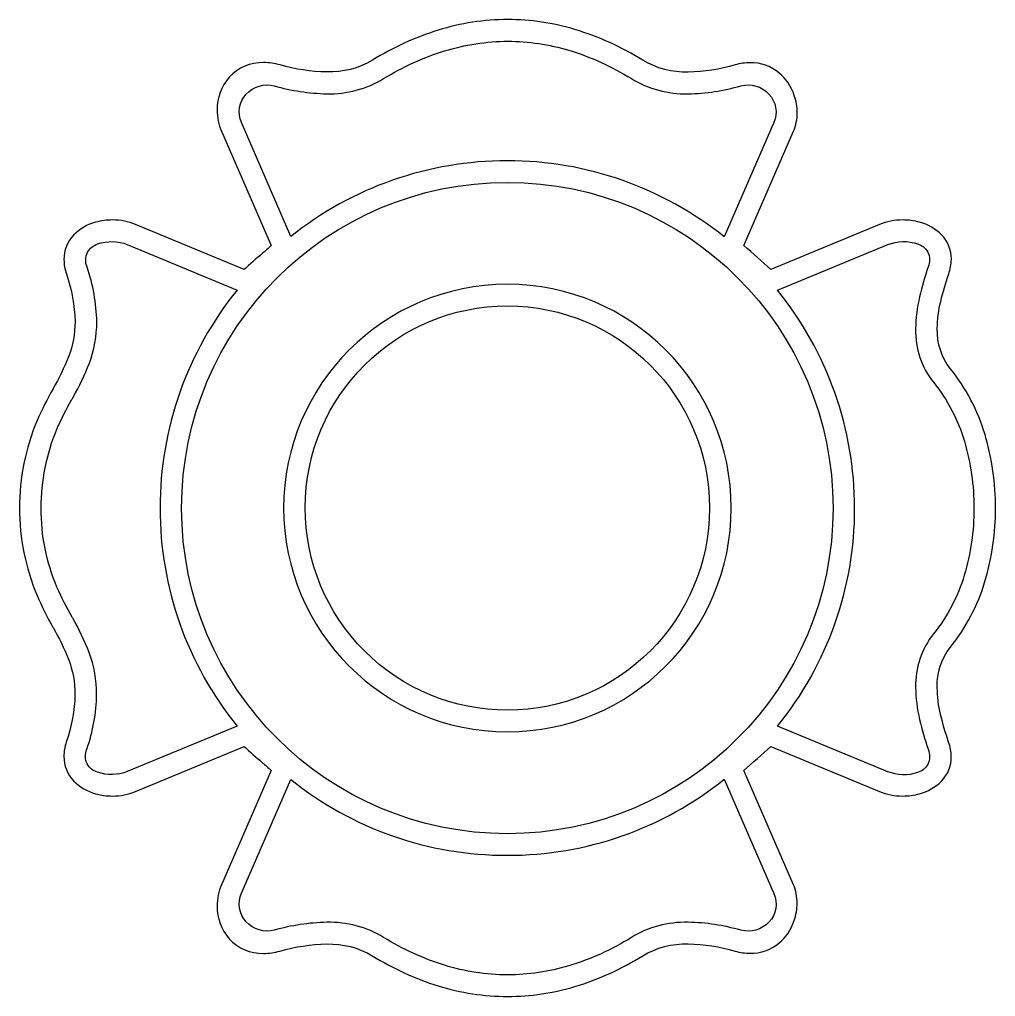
# Model space of a CAD drawing. Extents: x -4 to 118, y -79 to 10.
# Drawn here: x 10.81 to 18.22, y -78.72 to -71.3 of the extents above; entities that cross this region are included whole.
import ezdxf

# ---------------------------------------------------------------- set-up
doc = ezdxf.new("R2010")
doc.units = 0
doc.header["$MEASUREMENT"] = 0

msp = doc.modelspace()

# ---------------------------------------------------------------- linework, layer by layer
for points in [[(17.7763, -76.3686, -0.177098), (17.8761, -76.0635, 0.096622), (18.1386, -75.5646, 0.074487), (18.2181, -75.0072, 0.074223), (18.1389, -74.4495, 0.096868), (17.8767, -73.9504, -0.177109), (17.7769, -73.6453, -0.055141), (17.8024, -73.4388, -0.027134), (17.8634, -73.2301, 0.084853), (17.8834, -73.1187, 0.199912), (17.8083, -72.9323, 0.131318), (17.6425, -72.8372, 0.06713), (17.5136, -72.8203, 0.100632), (17.338, -72.8542), (16.513, -73.1974, 0.006089), (16.3084, -73.0146), (16.6855, -72.1472, 0.100113), (16.7133, -72.0068, 0.081062), (16.6909, -71.8742, 0.139432), (16.5741, -71.7021, 0.176722), (16.3574, -71.6266, 0.066611), (16.2418, -71.643, -0.065688), (15.8859, -71.6974, -0.141239), (15.5409, -71.6079, 0.06611), (15.0264, -71.374, 0.072684), (14.5161, -71.2986, 0.074753), (13.9879, -71.3792, 0.063425), (13.4883, -71.6079, -0.141043), (13.1427, -71.6968, -0.065838), (12.7874, -71.643, 0.068113), (12.6621, -71.6254, 0.218629), (12.4015, -71.7368, 0.183083), (12.3098, -71.9844, 0.103201), (12.3437, -72.1472), (12.7208, -73.0146, -0.00381), (12.6542, -73.0733, -0.000006), (12.6504, -73.0766, 0.008332), (12.5156, -73.1968), (11.6912, -72.8542, 0.099996), (11.5162, -72.8203, 0.071059), (11.3873, -72.8378, 0.13367), (11.2215, -72.9337, 0.197777), (11.147, -73.1217, 0.079631), (11.1652, -73.2289, -0.079836), (11.2311, -73.592, -0.092085), (11.1822, -73.859, -0.03545), (11.0647, -74.1005), (11.0644, -74.1011, 0.026963), (10.943, -74.3432, 0.100831), (10.8098, -75.0072, 0.100681), (10.9424, -75.6706, 0.02697), (11.0636, -75.9125), (11.0641, -75.9134, -0.035944), (11.1816, -76.1547, -0.091959), (11.2305, -76.4218, -0.079839), (11.1646, -76.785, 0.079693), (11.1464, -76.8921, 0.198117), (11.2209, -77.0799, 0.132282), (11.3867, -77.176, 0.071), (11.5156, -77.1936, 0.097498), (11.6906, -77.1597), (12.515, -76.8171, 0.008334), (12.6498, -76.9373, -0.000006), (12.6536, -76.9406, -0.001716), (12.6871, -76.9698, 0.001671), (12.7202, -76.9987), (12.3431, -77.8667, 0.103255), (12.3092, -78.0295, 0.183084), (12.4009, -78.2771, 0.218629), (12.6615, -78.3884, 0.068183), (12.7868, -78.3709, -0.065821), (13.1421, -78.317, -0.141052), (13.4877, -78.406, 0.063429), (13.9873, -78.6347, 0.074754), (14.5155, -78.7153, 0.072685), (15.0258, -78.6399, 0.066114), (15.5403, -78.406, -0.141236), (15.8853, -78.3164, -0.065679), (16.2412, -78.3709, 0.066666), (16.3568, -78.3872, 0.176717), (16.5735, -78.3118, 0.139417), (16.6903, -78.1397, 0.081219), (16.7127, -78.0065, 0.099915), (16.6849, -77.8667), (16.3078, -76.9993, 0.006094), (16.5124, -76.8165), (17.3374, -77.1597, 0.100602), (17.5129, -77.1936, 0.067143), (17.6419, -77.1766, 0.131314), (17.8077, -77.0815, 0.199915), (17.8828, -76.8952, 0.084794), (17.8628, -76.7838, -0.027154), (17.8018, -76.575, -0.055138)], [(12.4951, -72.081, -0.299936), (12.5311, -71.8647, -0.283399), (12.7436, -71.8023, 0.063703), (13.1428, -71.8622, 0.142228), (13.5736, -71.7473, -0.062902), (14.0358, -71.5369, -0.074401), (14.5166, -71.4636, -0.072444), (14.9803, -71.532, -0.066384), (15.4542, -71.7473, 0.141965), (15.8849, -71.8622, 0.064908), (16.2841, -71.8023, -0.280102), (16.4984, -71.8643, -0.304391), (16.535, -72.081), (16.1587, -72.9487, 0.171186), (14.5129, -72.3709, 0.170597), (12.869, -72.9462)], [(14.5129, -77.4799, -0.414084), (12.0403, -75.0073, -0.414084), (14.5129, -72.5346, -0.414084), (16.9856, -75.0073, -0.414084)], [(11.6281, -77.0078, -0.176926), (11.4006, -77.0131, -0.181972), (11.3236, -76.9503, -0.210388), (11.3209, -76.8372, 0.08016), (11.3951, -76.4219, 0.089424), (11.3379, -76.1035, 0.036869), (11.2146, -75.8445, -0.000053), (11.2097, -75.8354, -0.030026), (11.0941, -75.608, -0.102095), (10.9742, -75.0073, -0.099227), (11.0941, -74.4072, -0.027234), (11.2051, -74.1867, 0.000008), (11.2072, -74.1829), (11.2097, -74.1791, -0.000137), (11.2175, -74.1648, 0.036858), (11.3397, -73.9083, 0.089515), (11.3963, -73.5933, 0.078155), (11.3222, -73.178, -0.208997), (11.326, -73.0654, -0.179205), (11.4028, -73.0024, -0.177726), (11.6281, -73.0062), (12.4612, -73.3529, 0.17225), (11.8765, -75.0073, 0.172101), (12.4612, -76.6623)], [(17.7074, -76.839, -0.211638), (17.7049, -76.9531, -0.183391), (17.6273, -77.0156, -0.175877), (17.4003, -77.009), (16.5647, -76.6623, 0.17229), (17.1493, -75.0085, 0.171405), (16.5635, -73.3535), (17.4015, -73.0074, -0.176374), (17.6281, -73.0012, -0.18323), (17.7051, -73.0636, -0.211842), (17.7074, -73.1767, 0.025866), (17.642, -73.404, 0.054889), (17.6122, -73.647, 0.178196), (17.7494, -74.0549, -0.096082), (17.982, -74.4993, -0.074362), (18.0541, -75.0085, -0.074613), (17.9818, -75.5177, -0.096847), (17.7482, -75.9615, 0.176044), (17.6122, -76.3694, 0.054935), (17.642, -76.6123, 0.026141)], [(14.5136, -73.3084, 0.413878), (12.8147, -75.0073, 0.413878), (14.5136, -76.7062, 0.413878), (16.2124, -75.0073, 0.413878)], [(14.5136, -76.5418, -0.414252), (12.9784, -75.0067, -0.414116), (14.5136, -73.4728, -0.413981), (16.0474, -75.0067, -0.414116)], [(16.535, -77.9335, -0.304688), (16.4984, -78.1503, -0.278613), (16.2841, -78.2123, 0.064908), (15.8849, -78.1523, 0.142969), (15.4542, -78.2673, -0.065517), (14.9794, -78.4829, -0.072746), (14.5148, -78.5515, -0.074599), (14.0356, -78.4782, -0.063051), (13.5736, -78.2673, 0.142446), (13.1428, -78.1523, 0.063703), (12.7436, -78.2123, -0.28249), (12.5304, -78.1486, -0.302084), (12.4951, -77.9311), (12.869, -77.0677, 0.171085), (14.5129, -77.6437, 0.171201), (16.1587, -77.0665)]]:
    msp.add_lwpolyline(points, format="xyb", close=True)

doc.saveas('drawing.dxf')
